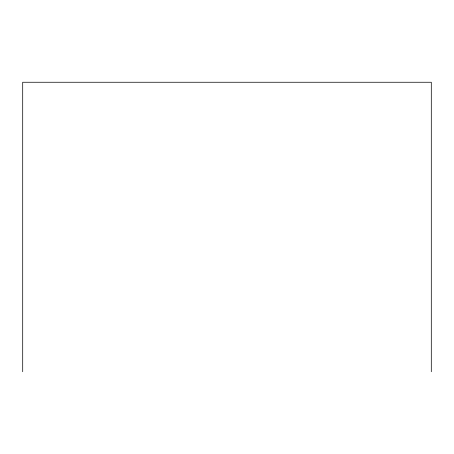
<?xml version="1.0" encoding="UTF-8"?>
<svg xmlns="http://www.w3.org/2000/svg" width="454" height="454" viewBox="0 0 454 454"><rect width="100%" height="100%" fill="white"/><g stroke="black" fill="none" stroke-linecap="round" stroke-linejoin="round"><path stroke-width="0.68" d="M431.3 371.741L431.3 82.259L22.7 82.259L22.7 371.741"/></g></svg>
